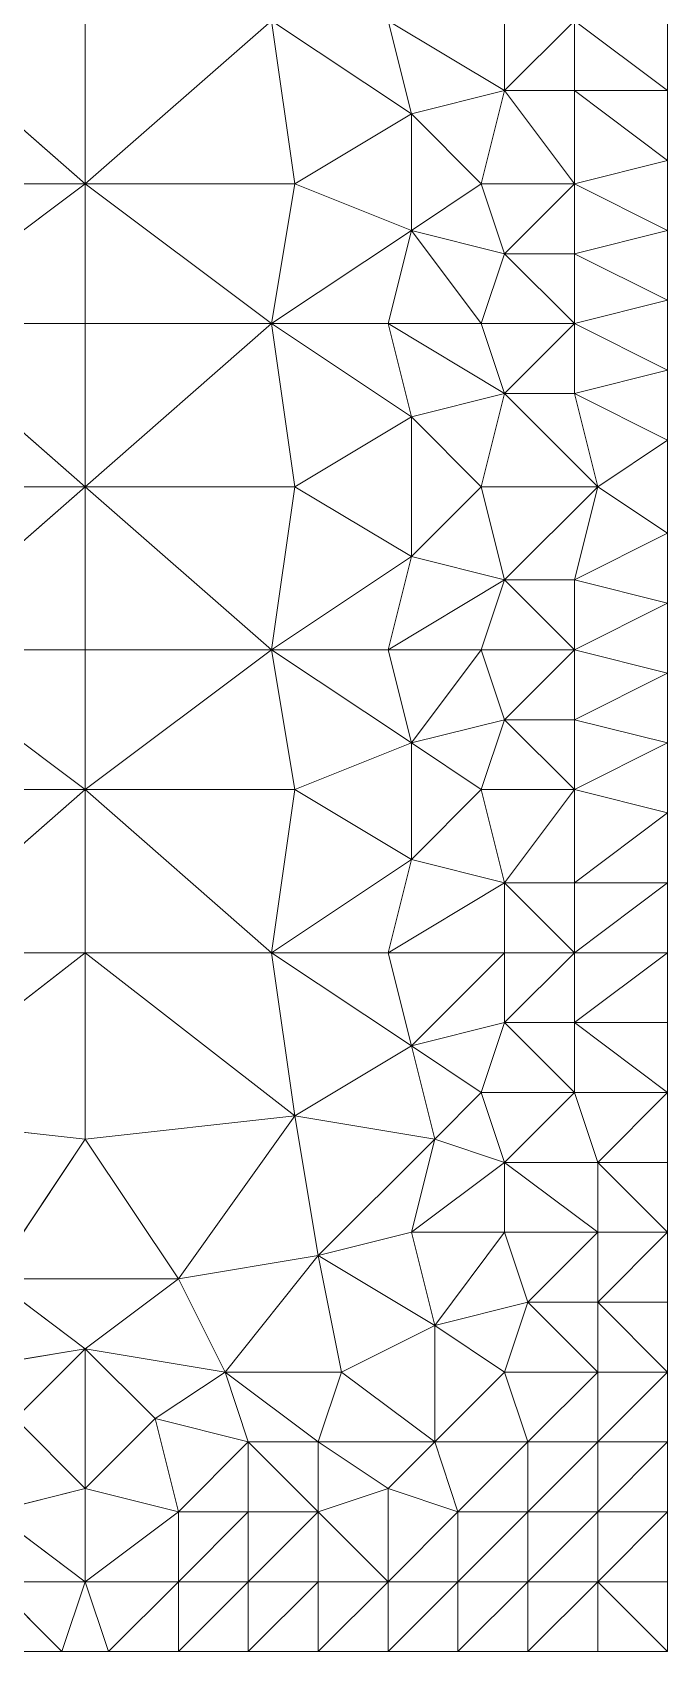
# Model space of a CAD drawing. Header units: metres. Extents: x 0 to 8, y 0 to 4.
# Drawn here: x 1.727 to 2, y 0 to 0.695 of the extents above; entities that cross this region are included whole.
import ezdxf

# ---------------------------------------------------------------- set-up
doc = ezdxf.new("R2010")
doc.units = ezdxf.units.M
doc.header["$MEASUREMENT"] = 0
for name, color, linetype, lineweight in [('DL_FE_MESH', 134, 'Continuous', 0), ('DL_FE_MESH_CELLS_8', 132, 'Continuous', 0), ('DL_TOPOLOGY', 7, 'Continuous', 0)]:
    doc.layers.add(name, color=color, linetype=linetype, lineweight=lineweight)

msp = doc.modelspace()

# ---------------------------------------------------------------- linework, layer by layer
at = {"layer": 'DL_FE_MESH'}
for p, q in [((1.67, 0.7), (1.75, 0.63)), ((1.75, 0.63), (1.83, 0.7)), ((1.75, 0.7), (1.75, 0.63)), ((1.83, 0.7), (1.89, 0.66)), ((1.83, 0.7), (1.84, 0.63)), ((1.88, 0.7), (1.93, 0.67)), ((1.88, 0.7), (1.89, 0.66)), ((1.93, 0.67), (1.96, 0.7)), ((1.93, 0.7), (1.93, 0.67)), ((1.96, 0.7), (2, 0.67)), ((1.96, 0.7), (1.96, 0.67)), ((1.93, 0.67), (1.89, 0.66)), ((1.93, 0.67), (1.92, 0.63)), ((1.96, 0.67), (1.93, 0.67)), ((1.93, 0.67), (1.96, 0.63)), ((2, 0.67), (1.96, 0.67)), ((1.96, 0.67), (2, 0.64)), ((1.96, 0.67), (1.96, 0.63)), ((1.89, 0.66), (1.84, 0.63)), ((1.89, 0.66), (1.92, 0.63)), ((1.89, 0.61), (1.89, 0.66)), ((2, 0.64), (1.96, 0.63)), ((1.75, 0.63), (1.66, 0.63)), ((1.67, 0.57), (1.75, 0.63)), ((1.84, 0.63), (1.75, 0.63)), ((1.75, 0.63), (1.83, 0.57)), ((1.75, 0.63), (1.75, 0.57)), ((1.84, 0.63), (1.83, 0.57)), ((1.84, 0.63), (1.89, 0.61)), ((1.92, 0.63), (1.89, 0.61)), ((1.96, 0.63), (1.92, 0.63)), ((1.92, 0.63), (1.93, 0.6)), ((1.93, 0.6), (1.96, 0.63)), ((1.96, 0.63), (2, 0.61)), ((1.96, 0.63), (1.96, 0.6)), ((1.89, 0.61), (1.83, 0.57)), ((1.89, 0.61), (1.88, 0.57)), ((1.93, 0.6), (1.89, 0.61)), ((1.89, 0.61), (1.92, 0.57)), ((2, 0.61), (1.96, 0.6)), ((1.93, 0.6), (1.92, 0.57)), ((1.96, 0.6), (1.93, 0.6)), ((1.93, 0.6), (1.96, 0.57)), ((1.96, 0.6), (2, 0.58)), ((1.96, 0.6), (1.96, 0.57)), ((2, 0.58), (1.96, 0.57)), ((1.75, 0.57), (1.67, 0.57)), ((1.67, 0.57), (1.75, 0.5)), ((1.75, 0.5), (1.83, 0.57)), ((1.83, 0.57), (1.75, 0.57)), ((1.75, 0.57), (1.75, 0.5)), ((1.88, 0.57), (1.83, 0.57)), ((1.83, 0.57), (1.89, 0.53)), ((1.83, 0.57), (1.84, 0.5)), ((1.92, 0.57), (1.88, 0.57)), ((1.88, 0.57), (1.93, 0.54)), ((1.88, 0.57), (1.89, 0.53)), ((1.96, 0.57), (1.92, 0.57)), ((1.92, 0.57), (1.93, 0.54)), ((1.93, 0.54), (1.96, 0.57)), ((1.96, 0.57), (2, 0.55)), ((1.96, 0.57), (1.96, 0.54)), ((2, 0.55), (1.96, 0.54)), ((1.93, 0.54), (1.89, 0.53)), ((1.93, 0.54), (1.92, 0.5)), ((1.96, 0.54), (1.93, 0.54)), ((1.93, 0.54), (1.97, 0.5)), ((1.96, 0.54), (2, 0.52)), ((1.96, 0.54), (1.97, 0.5)), ((1.89, 0.53), (1.84, 0.5)), ((1.89, 0.53), (1.92, 0.5)), ((1.89, 0.47), (1.89, 0.53)), ((2, 0.52), (1.97, 0.5)), ((1.75, 0.5), (1.66, 0.5)), ((1.67, 0.43), (1.75, 0.5)), ((1.84, 0.5), (1.75, 0.5)), ((1.75, 0.5), (1.83, 0.43)), ((1.75, 0.5), (1.75, 0.43)), ((1.84, 0.5), (1.83, 0.43)), ((1.84, 0.5), (1.89, 0.47)), ((1.92, 0.5), (1.89, 0.47)), ((1.97, 0.5), (1.92, 0.5)), ((1.92, 0.5), (1.93, 0.46)), ((1.93, 0.46), (1.97, 0.5)), ((1.97, 0.5), (1.96, 0.46)), ((2, 0.48), (1.97, 0.5)), ((2, 0.48), (1.96, 0.46)), ((1.89, 0.47), (1.83, 0.43)), ((1.89, 0.47), (1.88, 0.43)), ((1.93, 0.46), (1.89, 0.47)), ((1.88, 0.43), (1.93, 0.46)), ((1.93, 0.46), (1.92, 0.43)), ((1.96, 0.46), (1.93, 0.46)), ((1.93, 0.46), (1.96, 0.43)), ((2, 0.45), (1.96, 0.46)), ((1.96, 0.46), (1.96, 0.43)), ((1.96, 0.43), (2, 0.45)), ((1.75, 0.43), (1.67, 0.43)), ((1.67, 0.43), (1.75, 0.37)), ((1.75, 0.37), (1.83, 0.43)), ((1.83, 0.43), (1.75, 0.43)), ((1.75, 0.43), (1.75, 0.37)), ((1.83, 0.43), (1.89, 0.39)), ((1.88, 0.43), (1.83, 0.43)), ((1.83, 0.43), (1.84, 0.37)), ((1.92, 0.43), (1.88, 0.43)), ((1.88, 0.43), (1.89, 0.39)), ((1.89, 0.39), (1.92, 0.43)), ((1.96, 0.43), (1.92, 0.43)), ((1.92, 0.43), (1.93, 0.4)), ((1.93, 0.4), (1.96, 0.43)), ((2, 0.42), (1.96, 0.43)), ((1.96, 0.43), (1.96, 0.4)), ((1.96, 0.4), (2, 0.42)), ((1.93, 0.4), (1.89, 0.39)), ((1.93, 0.4), (1.92, 0.37)), ((1.96, 0.4), (1.93, 0.4)), ((1.93, 0.4), (1.96, 0.37)), ((2, 0.39), (1.96, 0.4)), ((1.96, 0.4), (1.96, 0.37)), ((1.89, 0.39), (1.84, 0.37)), ((1.89, 0.39), (1.92, 0.37)), ((1.89, 0.34), (1.89, 0.39)), ((1.96, 0.37), (2, 0.39)), ((1.75, 0.37), (1.66, 0.37)), ((1.67, 0.3), (1.75, 0.37)), ((1.84, 0.37), (1.75, 0.37)), ((1.75, 0.37), (1.83, 0.3)), ((1.75, 0.37), (1.75, 0.3)), ((1.84, 0.37), (1.83, 0.3)), ((1.84, 0.37), (1.89, 0.34)), ((1.92, 0.37), (1.89, 0.34)), ((1.96, 0.37), (1.92, 0.37)), ((1.92, 0.37), (1.93, 0.33)), ((1.93, 0.33), (1.96, 0.37)), ((2, 0.36), (1.96, 0.37)), ((1.96, 0.37), (1.96, 0.33)), ((1.96, 0.33), (2, 0.36)), ((1.89, 0.34), (1.83, 0.3)), ((1.89, 0.34), (1.88, 0.3)), ((1.93, 0.33), (1.89, 0.34)), ((1.88, 0.3), (1.93, 0.33)), ((1.96, 0.33), (1.93, 0.33)), ((1.93, 0.33), (1.96, 0.3)), ((1.93, 0.33), (1.93, 0.3)), ((1.96, 0.3), (2, 0.33)), ((2, 0.33), (1.96, 0.33)), ((1.96, 0.33), (1.96, 0.3)), ((1.66, 0.23), (1.75, 0.3)), ((1.75, 0.3), (1.67, 0.3)), ((1.83, 0.3), (1.75, 0.3)), ((1.75, 0.3), (1.84, 0.23)), ((1.75, 0.3), (1.75, 0.22)), ((1.83, 0.3), (1.89, 0.26)), ((1.88, 0.3), (1.83, 0.3)), ((1.83, 0.3), (1.84, 0.23)), ((1.93, 0.3), (1.88, 0.3)), ((1.88, 0.3), (1.89, 0.26)), ((1.89, 0.26), (1.93, 0.3)), ((1.93, 0.27), (1.96, 0.3)), ((1.96, 0.3), (1.93, 0.3)), ((1.93, 0.3), (1.93, 0.27)), ((1.96, 0.27), (2, 0.3)), ((2, 0.3), (1.96, 0.3)), ((1.96, 0.3), (1.96, 0.27)), ((1.93, 0.27), (1.89, 0.26)), ((1.93, 0.27), (1.92, 0.24)), ((1.96, 0.27), (1.93, 0.27)), ((1.93, 0.27), (1.96, 0.24)), ((2, 0.27), (1.96, 0.27)), ((1.96, 0.27), (2, 0.24)), ((1.96, 0.27), (1.96, 0.24)), ((1.89, 0.26), (1.84, 0.23)), ((1.89, 0.26), (1.92, 0.24)), ((1.9, 0.22), (1.89, 0.26)), ((1.92, 0.24), (1.9, 0.22)), ((1.96, 0.24), (1.92, 0.24)), ((1.92, 0.24), (1.93, 0.21)), ((1.93, 0.21), (1.96, 0.24)), ((2, 0.24), (1.96, 0.24)), ((1.96, 0.24), (1.97, 0.21)), ((1.97, 0.21), (2, 0.24)), ((1.66, 0.23), (1.75, 0.22)), ((1.84, 0.23), (1.75, 0.22)), ((1.84, 0.23), (1.79, 0.16)), ((1.84, 0.23), (1.9, 0.22)), ((1.84, 0.23), (1.85, 0.17)), ((1.75, 0.22), (1.71, 0.16)), ((1.75, 0.22), (1.79, 0.16)), ((1.9, 0.22), (1.85, 0.17)), ((1.9, 0.22), (1.89, 0.18)), ((1.93, 0.21), (1.9, 0.22)), ((1.89, 0.18), (1.93, 0.21)), ((1.97, 0.21), (1.93, 0.21)), ((1.93, 0.21), (1.97, 0.18)), ((1.93, 0.21), (1.93, 0.18)), ((2, 0.21), (1.97, 0.21)), ((1.97, 0.21), (2, 0.18)), ((1.97, 0.21), (1.97, 0.18)), ((1.89, 0.18), (1.85, 0.17)), ((1.93, 0.18), (1.89, 0.18)), ((1.89, 0.18), (1.9, 0.14)), ((1.9, 0.14), (1.93, 0.18)), ((1.97, 0.18), (1.93, 0.18)), ((1.93, 0.18), (1.94, 0.15)), ((1.94, 0.15), (1.97, 0.18)), ((1.97, 0.15), (2, 0.18)), ((2, 0.18), (1.97, 0.18)), ((1.97, 0.18), (1.97, 0.15)), ((1.85, 0.17), (1.79, 0.16)), ((1.81, 0.12), (1.85, 0.17)), ((1.85, 0.17), (1.9, 0.14)), ((1.85, 0.17), (1.86, 0.12)), ((1.71, 0.16), (1.79, 0.16)), ((1.71, 0.16), (1.75, 0.13)), ((1.79, 0.16), (1.75, 0.13)), ((1.79, 0.16), (1.81, 0.12)), ((1.94, 0.15), (1.9, 0.14)), ((1.94, 0.15), (1.93, 0.12)), ((1.97, 0.15), (1.94, 0.15)), ((1.94, 0.15), (1.97, 0.12)), ((2, 0.15), (1.97, 0.15)), ((1.97, 0.15), (2, 0.12)), ((1.97, 0.15), (1.97, 0.12)), ((1.9, 0.14), (1.86, 0.12)), ((1.9, 0.14), (1.93, 0.12)), ((1.9, 0.09), (1.9, 0.14)), ((1.69, 0.12), (1.75, 0.13)), ((1.75, 0.13), (1.72, 0.1)), ((1.75, 0.13), (1.81, 0.12)), ((1.75, 0.13), (1.78, 0.1)), ((1.75, 0.07), (1.75, 0.13)), ((1.81, 0.12), (1.78, 0.1)), ((1.81, 0.12), (1.86, 0.12)), ((1.81, 0.12), (1.85, 0.09)), ((1.81, 0.12), (1.82, 0.09)), ((1.86, 0.12), (1.85, 0.09)), ((1.86, 0.12), (1.9, 0.09)), ((1.93, 0.12), (1.9, 0.09)), ((1.97, 0.12), (1.93, 0.12)), ((1.93, 0.12), (1.94, 0.09)), ((1.94, 0.09), (1.97, 0.12)), ((1.97, 0.09), (2, 0.12)), ((2, 0.12), (1.97, 0.12)), ((1.97, 0.12), (1.97, 0.09)), ((1.72, 0.1), (1.75, 0.07)), ((1.78, 0.1), (1.75, 0.07)), ((1.82, 0.09), (1.78, 0.1)), ((1.78, 0.1), (1.79, 0.06)), ((1.79, 0.06), (1.82, 0.09)), ((1.82, 0.09), (1.85, 0.09)), ((1.82, 0.09), (1.85, 0.06)), ((1.82, 0.09), (1.82, 0.06)), ((1.85, 0.09), (1.9, 0.09)), ((1.85, 0.09), (1.88, 0.07)), ((1.85, 0.09), (1.85, 0.06)), ((1.9, 0.09), (1.88, 0.07)), ((1.94, 0.09), (1.9, 0.09)), ((1.9, 0.09), (1.91, 0.06)), ((1.91, 0.06), (1.94, 0.09)), ((1.94, 0.06), (1.97, 0.09)), ((1.97, 0.09), (1.94, 0.09)), ((1.94, 0.09), (1.94, 0.06)), ((1.97, 0.06), (1.97, 0.09)), ((1.97, 0.06), (2, 0.09)), ((2, 0.09), (1.97, 0.09)), ((1.75, 0.07), (1.71, 0.06)), ((1.79, 0.06), (1.75, 0.07)), ((1.75, 0.07), (1.75, 0.03)), ((1.88, 0.07), (1.85, 0.06)), ((1.91, 0.06), (1.88, 0.07)), ((1.88, 0.07), (1.88, 0.03)), ((1.71, 0.06), (1.75, 0.03)), ((1.75, 0.03), (1.79, 0.06)), ((1.79, 0.03), (1.82, 0.06)), ((1.82, 0.06), (1.79, 0.06)), ((1.79, 0.06), (1.79, 0.03)), ((1.82, 0.03), (1.85, 0.06)), ((1.85, 0.06), (1.82, 0.06)), ((1.82, 0.06), (1.82, 0.03)), ((1.85, 0.06), (1.88, 0.03)), ((1.85, 0.06), (1.85, 0.03)), ((1.88, 0.03), (1.91, 0.06)), ((1.91, 0.03), (1.94, 0.06)), ((1.94, 0.06), (1.91, 0.06)), ((1.91, 0.06), (1.91, 0.03)), ((1.94, 0.06), (1.97, 0.06)), ((1.94, 0.03), (1.97, 0.06)), ((1.94, 0.06), (1.94, 0.03)), ((1.97, 0.03), (2, 0.06)), ((2, 0.06), (1.97, 0.06)), ((1.97, 0.06), (1.97, 0.03)), ((1.74, 0), (1.71, 0.03)), ((1.75, 0.03), (1.71, 0.03)), ((1.74, 0), (1.75, 0.03)), ((1.76, 0), (1.75, 0.03)), ((1.79, 0.03), (1.75, 0.03)), ((1.79, 0.03), (1.76, 0)), ((1.79, 0), (1.79, 0.03)), ((1.82, 0.03), (1.79, 0)), ((1.82, 0.03), (1.79, 0.03)), ((1.82, 0), (1.82, 0.03)), ((1.85, 0.03), (1.82, 0)), ((1.85, 0.03), (1.82, 0.03)), ((1.85, 0), (1.85, 0.03)), ((1.88, 0.03), (1.85, 0)), ((1.88, 0.03), (1.85, 0.03)), ((1.88, 0), (1.88, 0.03)), ((1.91, 0.03), (1.88, 0)), ((1.91, 0.03), (1.88, 0.03)), ((1.91, 0), (1.91, 0.03)), ((1.94, 0.03), (1.91, 0)), ((1.94, 0.03), (1.91, 0.03)), ((1.94, 0), (1.94, 0.03)), ((1.97, 0.03), (1.94, 0)), ((1.97, 0.03), (1.94, 0.03)), ((2, 0.03), (1.97, 0.03)), ((1.97, 0.03), (2, 0)), ((1.97, 0.03), (1.97, 0))]:
    msp.add_line(p, q, dxfattribs=at)
at = {"layer": 'DL_FE_MESH_CELLS_8'}
for points in [[(1.75, 0.63), (1.67, 0.7), (1.66, 0.63)], [(1.75, 0.63), (1.75, 0.7), (1.67, 0.7)], [(1.75, 0.63), (1.83, 0.7), (1.75, 0.7)], [(1.84, 0.63), (1.83, 0.7), (1.75, 0.63)], [(1.89, 0.66), (1.88, 0.7), (1.83, 0.7)], [(1.89, 0.66), (1.83, 0.7), (1.84, 0.63)], [(1.93, 0.67), (1.93, 0.7), (1.88, 0.7)], [(1.93, 0.67), (1.88, 0.7), (1.89, 0.66)], [(1.93, 0.67), (1.96, 0.7), (1.93, 0.7)], [(1.96, 0.67), (1.96, 0.7), (1.93, 0.67)], [(2, 0.67), (1.96, 0.7), (1.96, 0.67)], [(1.92, 0.63), (1.93, 0.67), (1.89, 0.66)], [(1.96, 0.63), (1.93, 0.67), (1.92, 0.63)], [(1.96, 0.63), (1.96, 0.67), (1.93, 0.67)], [(2, 0.64), (1.96, 0.67), (1.96, 0.63)], [(1.89, 0.61), (1.89, 0.66), (1.84, 0.63)], [(1.92, 0.63), (1.89, 0.66), (1.89, 0.61)], [(1.67, 0.57), (1.75, 0.63), (1.66, 0.63)], [(1.75, 0.57), (1.75, 0.63), (1.67, 0.57)], [(1.83, 0.57), (1.84, 0.63), (1.75, 0.63)], [(1.83, 0.57), (1.75, 0.63), (1.75, 0.57)], [(1.83, 0.57), (1.89, 0.61), (1.84, 0.63)], [(1.93, 0.6), (1.92, 0.63), (1.89, 0.61)], [(1.93, 0.6), (1.96, 0.63), (1.92, 0.63)], [(1.96, 0.6), (1.96, 0.63), (1.93, 0.6)], [(2, 0.61), (1.96, 0.63), (1.96, 0.6)], [(1.83, 0.57), (1.88, 0.57), (1.89, 0.61)], [(1.92, 0.57), (1.89, 0.61), (1.88, 0.57)], [(1.92, 0.57), (1.93, 0.6), (1.89, 0.61)], [(1.96, 0.57), (1.93, 0.6), (1.92, 0.57)], [(1.96, 0.57), (1.96, 0.6), (1.93, 0.6)], [(2, 0.58), (1.96, 0.6), (1.96, 0.57)], [(1.75, 0.5), (1.67, 0.57), (1.66, 0.5)], [(1.75, 0.5), (1.75, 0.57), (1.67, 0.57)], [(1.75, 0.5), (1.83, 0.57), (1.75, 0.57)], [(1.84, 0.5), (1.83, 0.57), (1.75, 0.5)], [(1.89, 0.53), (1.88, 0.57), (1.83, 0.57)], [(1.89, 0.53), (1.83, 0.57), (1.84, 0.5)], [(1.93, 0.54), (1.92, 0.57), (1.88, 0.57)], [(1.93, 0.54), (1.88, 0.57), (1.89, 0.53)], [(1.93, 0.54), (1.96, 0.57), (1.92, 0.57)], [(1.96, 0.54), (1.96, 0.57), (1.93, 0.54)], [(2, 0.55), (1.96, 0.57), (1.96, 0.54)], [(1.92, 0.5), (1.93, 0.54), (1.89, 0.53)], [(1.97, 0.5), (1.93, 0.54), (1.92, 0.5)], [(1.97, 0.5), (1.96, 0.54), (1.93, 0.54)], [(1.97, 0.5), (2, 0.52), (1.96, 0.54)], [(1.89, 0.47), (1.89, 0.53), (1.84, 0.5)], [(1.92, 0.5), (1.89, 0.53), (1.89, 0.47)], [(1.67, 0.43), (1.75, 0.5), (1.66, 0.5)], [(1.75, 0.43), (1.75, 0.5), (1.67, 0.43)], [(1.83, 0.43), (1.84, 0.5), (1.75, 0.5)], [(1.83, 0.43), (1.75, 0.5), (1.75, 0.43)], [(1.83, 0.43), (1.89, 0.47), (1.84, 0.5)], [(1.93, 0.46), (1.92, 0.5), (1.89, 0.47)], [(1.93, 0.46), (1.97, 0.5), (1.92, 0.5)], [(1.96, 0.46), (1.97, 0.5), (1.93, 0.46)], [(1.96, 0.46), (2, 0.48), (1.97, 0.5)], [(1.83, 0.43), (1.88, 0.43), (1.89, 0.47)], [(1.88, 0.43), (1.93, 0.46), (1.89, 0.47)], [(1.92, 0.43), (1.93, 0.46), (1.88, 0.43)], [(1.96, 0.43), (1.93, 0.46), (1.92, 0.43)], [(1.96, 0.43), (1.96, 0.46), (1.93, 0.46)], [(1.96, 0.43), (2, 0.45), (1.96, 0.46)], [(1.75, 0.37), (1.67, 0.43), (1.66, 0.37)], [(1.75, 0.37), (1.75, 0.43), (1.67, 0.43)], [(1.75, 0.37), (1.83, 0.43), (1.75, 0.43)], [(1.84, 0.37), (1.83, 0.43), (1.75, 0.37)], [(1.83, 0.43), (1.89, 0.39), (1.88, 0.43)], [(1.84, 0.37), (1.89, 0.39), (1.83, 0.43)], [(1.89, 0.39), (1.92, 0.43), (1.88, 0.43)], [(1.93, 0.4), (1.92, 0.43), (1.89, 0.39)], [(1.93, 0.4), (1.96, 0.43), (1.92, 0.43)], [(1.96, 0.4), (1.96, 0.43), (1.93, 0.4)], [(1.96, 0.4), (2, 0.42), (1.96, 0.43)], [(1.92, 0.37), (1.93, 0.4), (1.89, 0.39)], [(1.96, 0.37), (1.93, 0.4), (1.92, 0.37)], [(1.96, 0.37), (1.96, 0.4), (1.93, 0.4)], [(1.96, 0.37), (2, 0.39), (1.96, 0.4)], [(1.89, 0.34), (1.89, 0.39), (1.84, 0.37)], [(1.92, 0.37), (1.89, 0.39), (1.89, 0.34)], [(1.67, 0.3), (1.75, 0.37), (1.66, 0.37)], [(1.75, 0.3), (1.75, 0.37), (1.67, 0.3)], [(1.83, 0.3), (1.84, 0.37), (1.75, 0.37)], [(1.83, 0.3), (1.75, 0.37), (1.75, 0.3)], [(1.83, 0.3), (1.89, 0.34), (1.84, 0.37)], [(1.93, 0.33), (1.92, 0.37), (1.89, 0.34)], [(1.93, 0.33), (1.96, 0.37), (1.92, 0.37)], [(1.96, 0.33), (1.96, 0.37), (1.93, 0.33)], [(1.96, 0.33), (2, 0.36), (1.96, 0.37)], [(1.83, 0.3), (1.88, 0.3), (1.89, 0.34)], [(1.88, 0.3), (1.93, 0.33), (1.89, 0.34)], [(1.93, 0.3), (1.93, 0.33), (1.88, 0.3)], [(1.96, 0.3), (1.96, 0.33), (1.93, 0.33)], [(1.96, 0.3), (1.93, 0.33), (1.93, 0.3)], [(1.96, 0.3), (2, 0.33), (1.96, 0.33)], [(1.66, 0.23), (1.75, 0.3), (1.67, 0.3)], [(1.75, 0.22), (1.75, 0.3), (1.66, 0.23)], [(1.84, 0.23), (1.83, 0.3), (1.75, 0.3)], [(1.84, 0.23), (1.75, 0.3), (1.75, 0.22)], [(1.83, 0.3), (1.89, 0.26), (1.88, 0.3)], [(1.84, 0.23), (1.89, 0.26), (1.83, 0.3)], [(1.89, 0.26), (1.93, 0.3), (1.88, 0.3)], [(1.93, 0.27), (1.93, 0.3), (1.89, 0.26)], [(1.93, 0.27), (1.96, 0.3), (1.93, 0.3)], [(1.96, 0.27), (1.96, 0.3), (1.93, 0.27)], [(1.96, 0.27), (2, 0.3), (1.96, 0.3)], [(1.92, 0.24), (1.93, 0.27), (1.89, 0.26)], [(1.96, 0.24), (1.93, 0.27), (1.92, 0.24)], [(1.96, 0.24), (1.96, 0.27), (1.93, 0.27)], [(2, 0.24), (1.96, 0.27), (1.96, 0.24)], [(1.9, 0.22), (1.89, 0.26), (1.84, 0.23)], [(1.92, 0.24), (1.89, 0.26), (1.9, 0.22)], [(1.93, 0.21), (1.92, 0.24), (1.9, 0.22)], [(1.93, 0.21), (1.96, 0.24), (1.92, 0.24)], [(1.97, 0.21), (1.96, 0.24), (1.93, 0.21)], [(1.97, 0.21), (2, 0.24), (1.96, 0.24)], [(1.71, 0.16), (1.75, 0.22), (1.66, 0.23)], [(1.79, 0.16), (1.84, 0.23), (1.75, 0.22)], [(1.79, 0.16), (1.85, 0.17), (1.84, 0.23)], [(1.85, 0.17), (1.9, 0.22), (1.84, 0.23)], [(1.79, 0.16), (1.75, 0.22), (1.71, 0.16)], [(1.85, 0.17), (1.89, 0.18), (1.9, 0.22)], [(1.89, 0.18), (1.93, 0.21), (1.9, 0.22)], [(1.93, 0.18), (1.93, 0.21), (1.89, 0.18)], [(1.97, 0.18), (1.97, 0.21), (1.93, 0.21)], [(1.97, 0.18), (1.93, 0.21), (1.93, 0.18)], [(2, 0.18), (1.97, 0.21), (1.97, 0.18)], [(1.9, 0.14), (1.89, 0.18), (1.85, 0.17)], [(1.9, 0.14), (1.93, 0.18), (1.89, 0.18)], [(1.94, 0.15), (1.93, 0.18), (1.9, 0.14)], [(1.94, 0.15), (1.97, 0.18), (1.93, 0.18)], [(1.97, 0.15), (1.97, 0.18), (1.94, 0.15)], [(1.97, 0.15), (2, 0.18), (1.97, 0.18)], [(1.81, 0.12), (1.85, 0.17), (1.79, 0.16)], [(1.86, 0.12), (1.85, 0.17), (1.81, 0.12)], [(1.9, 0.14), (1.85, 0.17), (1.86, 0.12)], [(1.69, 0.12), (1.75, 0.13), (1.71, 0.16)], [(1.79, 0.16), (1.71, 0.16), (1.75, 0.13)], [(1.75, 0.13), (1.81, 0.12), (1.79, 0.16)], [(1.93, 0.12), (1.94, 0.15), (1.9, 0.14)], [(1.97, 0.12), (1.94, 0.15), (1.93, 0.12)], [(1.97, 0.12), (1.97, 0.15), (1.94, 0.15)], [(2, 0.12), (1.97, 0.15), (1.97, 0.12)], [(1.9, 0.09), (1.9, 0.14), (1.86, 0.12)], [(1.93, 0.12), (1.9, 0.14), (1.9, 0.09)], [(1.72, 0.1), (1.75, 0.13), (1.69, 0.12)], [(1.75, 0.07), (1.75, 0.13), (1.72, 0.1)], [(1.78, 0.1), (1.81, 0.12), (1.75, 0.13)], [(1.78, 0.1), (1.75, 0.13), (1.75, 0.07)], [(1.82, 0.09), (1.81, 0.12), (1.78, 0.1)], [(1.85, 0.09), (1.86, 0.12), (1.81, 0.12)], [(1.85, 0.09), (1.81, 0.12), (1.82, 0.09)], [(1.9, 0.09), (1.86, 0.12), (1.85, 0.09)], [(1.94, 0.09), (1.93, 0.12), (1.9, 0.09)], [(1.94, 0.09), (1.97, 0.12), (1.93, 0.12)], [(1.97, 0.09), (1.97, 0.12), (1.94, 0.09)], [(1.97, 0.09), (2, 0.12), (1.97, 0.12)], [(1.75, 0.07), (1.72, 0.1), (1.71, 0.06)], [(1.79, 0.06), (1.78, 0.1), (1.75, 0.07)], [(1.79, 0.06), (1.82, 0.09), (1.78, 0.1)], [(1.82, 0.06), (1.82, 0.09), (1.79, 0.06)], [(1.85, 0.06), (1.85, 0.09), (1.82, 0.09)], [(1.85, 0.06), (1.82, 0.09), (1.82, 0.06)], [(1.9, 0.09), (1.85, 0.09), (1.88, 0.07)], [(1.88, 0.07), (1.85, 0.09), (1.85, 0.06)], [(1.91, 0.06), (1.9, 0.09), (1.88, 0.07)], [(1.91, 0.06), (1.94, 0.09), (1.9, 0.09)], [(1.94, 0.06), (1.94, 0.09), (1.91, 0.06)], [(1.94, 0.06), (1.97, 0.09), (1.94, 0.09)], [(1.97, 0.06), (1.97, 0.09), (1.94, 0.06)], [(1.97, 0.06), (2, 0.09), (1.97, 0.09)], [(1.75, 0.03), (1.75, 0.07), (1.71, 0.06)], [(1.75, 0.03), (1.79, 0.06), (1.75, 0.07)], [(1.88, 0.03), (1.88, 0.07), (1.85, 0.06)], [(1.88, 0.03), (1.91, 0.06), (1.88, 0.07)], [(1.75, 0.03), (1.71, 0.06), (1.71, 0.03)], [(1.79, 0.03), (1.79, 0.06), (1.75, 0.03)], [(1.79, 0.03), (1.82, 0.06), (1.79, 0.06)], [(1.82, 0.03), (1.82, 0.06), (1.79, 0.03)], [(1.82, 0.03), (1.85, 0.06), (1.82, 0.06)], [(1.85, 0.03), (1.85, 0.06), (1.82, 0.03)], [(1.88, 0.03), (1.85, 0.06), (1.85, 0.03)], [(1.91, 0.03), (1.91, 0.06), (1.88, 0.03)], [(1.91, 0.03), (1.94, 0.06), (1.91, 0.06)], [(1.94, 0.03), (1.94, 0.06), (1.91, 0.03)], [(1.94, 0.03), (1.97, 0.06), (1.94, 0.06)], [(1.97, 0.03), (1.97, 0.06), (1.94, 0.03)], [(1.97, 0.03), (2, 0.06), (1.97, 0.06)], [(1.71, 0.03), (1.74, 0), (1.75, 0.03)], [(1.75, 0.03), (1.76, 0), (1.79, 0.03)], [(1.79, 0), (1.82, 0.03), (1.79, 0.03)], [(1.82, 0), (1.85, 0.03), (1.82, 0.03)], [(1.85, 0), (1.88, 0.03), (1.85, 0.03)], [(1.88, 0), (1.91, 0.03), (1.88, 0.03)], [(1.91, 0), (1.94, 0.03), (1.91, 0.03)], [(1.94, 0), (1.97, 0.03), (1.94, 0.03)]]:
    msp.add_3dface(points, dxfattribs=at)
for points, invisible_edges in [([(2, 0.67), (2, 0.7), (1.96, 0.7)], 1), ([(2, 0.64), (2, 0.67), (1.96, 0.67)], 1), ([(2, 0.61), (2, 0.64), (1.96, 0.63)], 1), ([(2, 0.58), (2, 0.61), (1.96, 0.6)], 1), ([(2, 0.55), (2, 0.58), (1.96, 0.57)], 1), ([(1.96, 0.54), (2, 0.52), (2, 0.55)], 2), ([(2, 0.48), (2, 0.52), (1.97, 0.5)], 1), ([(1.96, 0.46), (2, 0.45), (2, 0.48)], 2), ([(2, 0.42), (2, 0.45), (1.96, 0.43)], 1), ([(2, 0.39), (2, 0.42), (1.96, 0.4)], 1), ([(2, 0.36), (2, 0.39), (1.96, 0.37)], 1), ([(2, 0.33), (2, 0.36), (1.96, 0.33)], 1), ([(2, 0.3), (2, 0.33), (1.96, 0.3)], 1), ([(2, 0.27), (2, 0.3), (1.96, 0.27)], 1), ([(2, 0.24), (2, 0.27), (1.96, 0.27)], 1), ([(2, 0.21), (2, 0.24), (1.97, 0.21)], 1), ([(2, 0.18), (2, 0.21), (1.97, 0.21)], 1), ([(2, 0.15), (2, 0.18), (1.97, 0.15)], 1), ([(2, 0.12), (2, 0.15), (1.97, 0.15)], 1), ([(2, 0.09), (2, 0.12), (1.97, 0.09)], 1), ([(2, 0.06), (2, 0.09), (1.97, 0.06)], 1), ([(2, 0.03), (2, 0.06), (1.97, 0.03)], 1), ([(1.71, 0.03), (1.71, 0), (1.74, 0)], 2), ([(1.74, 0), (1.76, 0), (1.75, 0.03)], 1), ([(1.79, 0.03), (1.76, 0), (1.79, 0)], 2), ([(1.79, 0), (1.82, 0), (1.82, 0.03)], 1), ([(1.82, 0), (1.85, 0), (1.85, 0.03)], 1), ([(1.85, 0), (1.88, 0), (1.88, 0.03)], 1), ([(1.88, 0), (1.91, 0), (1.91, 0.03)], 1), ([(1.91, 0), (1.94, 0), (1.94, 0.03)], 1), ([(1.94, 0), (1.97, 0), (1.97, 0.03)], 1), ([(2, 0), (2, 0.03), (1.97, 0.03)], 1), ([(2, 0), (1.97, 0.03), (1.97, 0)], 4)]:
    msp.add_3dface(points, dxfattribs=dict(at, invisible_edges=invisible_edges))
at = {"layer": 'DL_TOPOLOGY'}
for p, q in [((2, 0), (2, 1)), ((1.5, 0), (2, 0))]:
    msp.add_line(p, q, dxfattribs=at)

doc.saveas('drawing.dxf')
